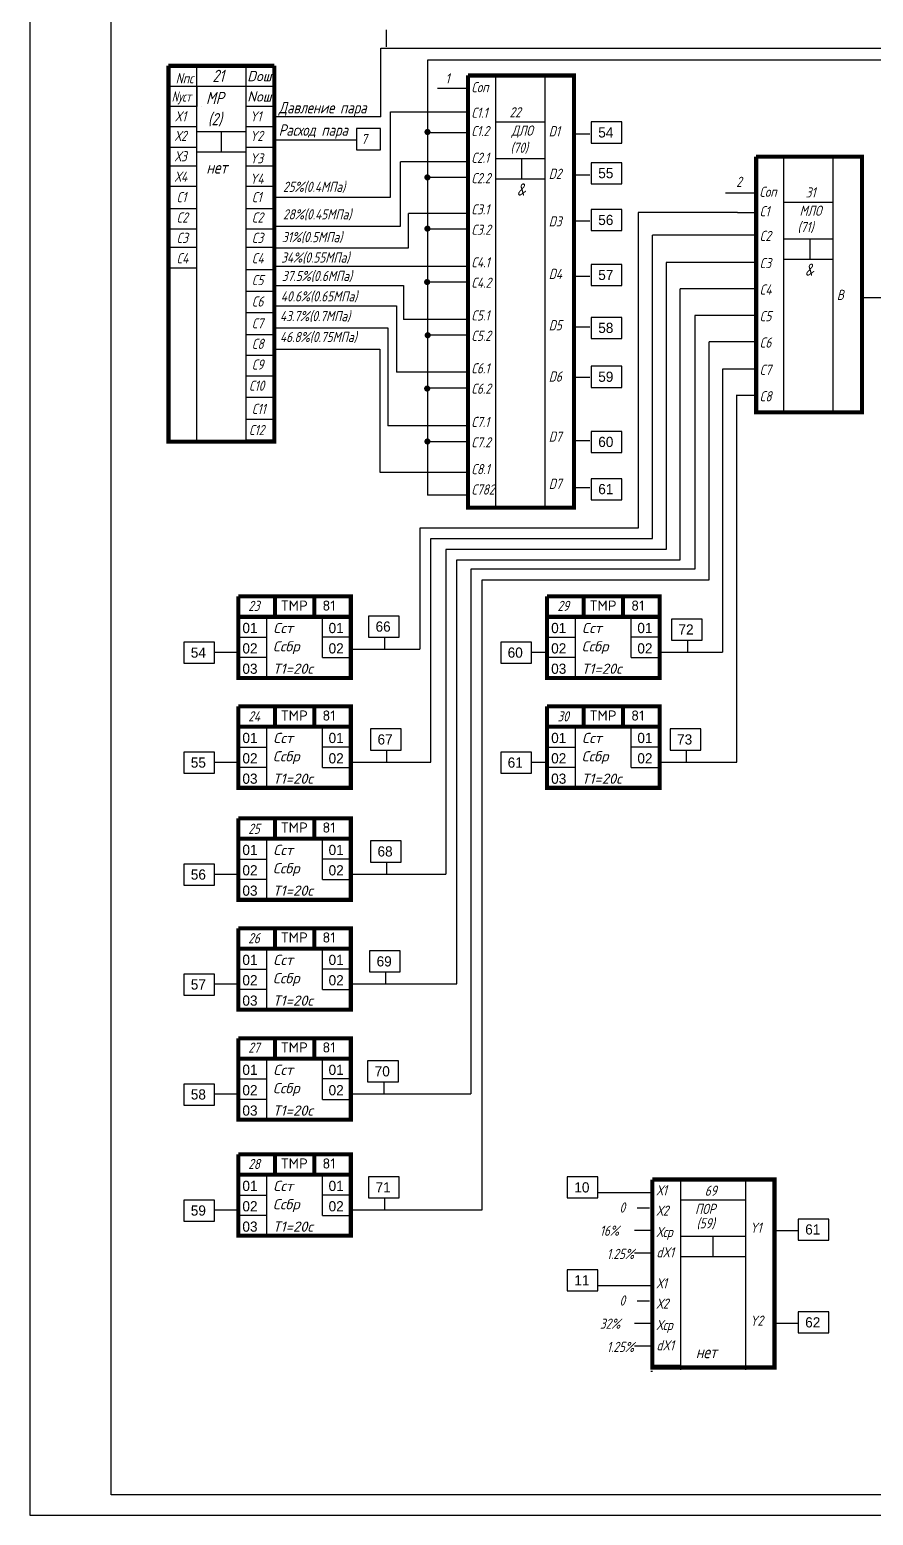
# Model space of a CAD drawing. Header units: millimetres. Extents: x -262 to 1131, y -64 to 607.
# Drawn here: x -262.2 to -54.9, y -64.3 to 300.5 of the extents above; entities that cross this region are included whole.
import ezdxf
from ezdxf.enums import TextEntityAlignment as Align

# ---------------------------------------------------------------- set-up
doc = ezdxf.new("R2010")
doc.units = ezdxf.units.MM
doc.header["$LTSCALE"] = 0.6
doc.layers.add('1', color=7, linetype='Continuous')
doc.styles.add('CYRILLIC', font='CYRILLIC.shx', dxfattribs={"height": 2.5})
doc.styles.add('ROMANC', font='ROMANC.shx', dxfattribs={"height": 2.5})
doc.styles.get("Standard").update_dxf_attribs({"font": '', "oblique": 15})
doc.styles.get('Standard').set_extended_font_data('GOST type A')

msp = doc.modelspace()

# ---------------------------------------------------------------- linework, layer by layer
for p, q in [((-262.21, 606.54), (-262.21, -64.34)), ((-242.21, -59.34), (-242.21, 601.54)), ((-174.6, 300.46), (-174.6, 296.3)), ((37.39, 293), (-164.44, 293)), ((-164.44, 293), (-164.44, 186.2)), ((-221.11, 199.28), (-221.11, 291.6)), ((-209.11, 291.6), (-209.11, 199.28)), ((-147.67, 232.78), (-147.67, 288.8)), ((-135.67, 289.23), (-135.67, 233.31)), ((-228.11, 286.6), (-209.11, 286.6)), ((-221.11, 286.6), (-221.11, 281.6)), ((-209.11, 286.6), (-202.11, 286.6)), ((-154.46, 286.01), (-162.01, 286.01)), ((-228.11, 281.6), (-228.11, 276.6)), ((-221.11, 281.6), (-228.11, 281.6)), ((-220.11, 281.6), (-220.11, 281.6)), ((-202.11, 281.6), (-209.11, 281.6)), ((-173.54, 259.33), (-173.54, 280.33)), ((-173.54, 280.33), (-154.44, 280.33)), ((-147.67, 277.83), (-135.67, 277.83)), ((-124.25, 277.81), (-124.25, 272.64)), ((-116.69, 277.81), (-124.25, 277.81)), ((-116.69, 272.64), (-116.69, 277.81)), ((-221.11, 276.6), (-228.11, 276.6)), ((-221.13, 275.45), (-209.13, 275.45)), ((-215.13, 275.45), (-215.13, 270.45)), ((-202.11, 276.6), (-209.11, 276.6)), ((-176.03, 276.17), (-181.92, 276.17)), ((-181.92, 276.17), (-181.92, 271)), ((-176.03, 271), (-176.03, 276.17)), ((-164.44, 275.25), (-154.64, 275.25)), ((-128.37, 274.89), (-124.6, 274.89)), ((-228.11, 271.6), (-221.11, 271.6)), ((-221.13, 270.45), (-209.13, 270.45)), ((-209.11, 271.6), (-202.11, 271.6)), ((-202.13, 273.45), (-182.11, 273.45)), ((-181.92, 271), (-176.03, 271)), ((-124.25, 272.64), (-116.69, 272.64)), ((-221.11, 267), (-228.11, 267)), ((-202.11, 267), (-209.11, 267)), ((-171.09, 252.26), (-171.09, 268.04)), ((-147.67, 268.81), (-135.67, 268.81)), ((-141.34, 268.81), (-141.34, 263.81)), ((-124.25, 267.81), (-124.25, 262.64)), ((-116.69, 267.81), (-124.25, 267.81)), ((-116.69, 262.64), (-116.69, 267.81)), ((-76.89, 213.1), (-76.89, 268.89)), ((-64.89, 269.32), (-64.89, 213.63)), ((-147.67, 263.81), (-135.67, 263.81)), ((-128.37, 264.86), (-124.6, 264.86)), ((-221.11, 262), (-228.11, 262)), ((-202.11, 262), (-209.11, 262)), ((-202.11, 259.33), (-173.54, 259.33)), ((-124.25, 262.64), (-116.69, 262.64)), ((-83.68, 260.32), (-91.23, 260.32)), ((-221.11, 256.49), (-228.11, 256.49)), ((-202.11, 256.47), (-209.11, 256.47)), ((-169.17, 246.88), (-169.17, 255.37)), ((-124.25, 256.31), (-124.25, 251.14)), ((-116.69, 256.31), (-124.25, 256.31)), ((-116.69, 251.14), (-116.69, 256.31)), ((-88.32, 255.57), (-112.68, 255.57)), ((-112.68, 255.57), (-112.68, 178.09)), ((-88.32, 255.57), (-83.86, 255.57)), ((-76.89, 258.14), (-64.89, 258.14)), ((-202.11, 252.26), (-171.09, 252.26)), ((-128.37, 253.52), (-124.6, 253.52)), ((-221.11, 251.49), (-228.11, 251.49)), ((-202.11, 251.47), (-209.11, 251.47)), ((-124.25, 251.14), (-116.69, 251.14)), ((-109.21, 175.52), (-109.21, 249.99)), ((-76.89, 249.12), (-64.89, 249.12)), ((-70.55, 249.12), (-70.55, 244.12)), ((-221.11, 247), (-228.11, 247)), ((-202.11, 247), (-209.11, 247)), ((-202.11, 246.88), (-169.17, 246.88)), ((-221.11, 241.9), (-228.11, 241.9)), ((-202.11, 241.53), (-209.11, 241.53)), ((-124.25, 242.81), (-124.25, 237.64)), ((-116.69, 242.81), (-124.25, 242.81)), ((-116.69, 237.64), (-116.69, 242.81)), ((-105.83, 243.32), (-105.83, 172.85)), ((-76.89, 244.12), (-64.89, 244.12)), ((-202.11, 237.65), (-170.33, 237.65)), ((-170.33, 237.65), (-170.33, 229.34)), ((-128.37, 239.93), (-124.6, 239.93)), ((-124.25, 237.64), (-116.69, 237.64)), ((-202.11, 236.17), (-209.11, 236.17)), ((-102.35, 170.28), (-102.35, 236.81)), ((-57.58, 234.7), (-51.86, 234.7)), ((-202.11, 230.91), (-209.11, 230.91)), ((-202.11, 232.66), (-172.06, 232.66)), ((-172.06, 232.66), (-172.06, 216.35)), ((-147.67, 183.13), (-147.67, 232.78)), ((-135.67, 233.31), (-135.67, 183.13)), ((-98.75, 230.28), (-98.75, 167.97)), ((-202.11, 227.28), (-174.18, 227.28)), ((-174.18, 227.28), (-174.18, 203.17)), ((-128.37, 227.53), (-124.6, 227.53)), ((-124.25, 229.81), (-124.25, 224.64)), ((-116.69, 229.81), (-124.25, 229.81)), ((-116.69, 224.64), (-116.69, 229.81)), ((-202.11, 225.55), (-209.11, 225.55)), ((-124.25, 224.64), (-116.69, 224.64)), ((-95.28, 165.4), (-95.28, 223.79)), ((-202.11, 220.46), (-209.11, 220.46)), ((-202.11, 222), (-176.17, 222)), ((-176.17, 222), (-176.17, 191.78)), ((-202.11, 215.37), (-209.11, 215.37)), ((-124.25, 217.81), (-124.25, 212.64)), ((-116.69, 217.81), (-124.25, 217.81)), ((-116.69, 212.64), (-116.69, 217.81)), ((-91.94, 217.11), (-91.94, 147.64)), ((-128.37, 215.13), (-124.6, 215.13)), ((-124.25, 212.64), (-116.69, 212.64)), ((-76.89, 206.53), (-76.89, 213.1)), ((-64.89, 213.63), (-64.89, 206.53)), ((-202.11, 210.12), (-209.11, 210.12)), ((-88.47, 120.64), (-88.47, 210.61)), ((-202.11, 204.76), (-209.11, 204.76)), ((-124.25, 201.81), (-124.25, 196.64)), ((-116.69, 201.81), (-124.25, 201.81)), ((-116.69, 196.64), (-116.69, 201.81)), ((-228.11, 199.65), (-221.11, 199.65)), ((-221.11, 199.49), (-228.11, 199.49)), ((-221.11, 199.49), (-228.11, 199.49)), ((-221.11, 199.49), (-228.11, 199.49)), ((-221.11, 199.48), (-228.11, 199.48)), ((-221.11, 199.28), (-228.11, 199.28)), ((-202.11, 199.66), (-209.11, 199.66)), ((-209.11, 199.65), (-202.11, 199.65)), ((-202.11, 199.49), (-209.11, 199.49)), ((-202.11, 199.49), (-209.11, 199.49)), ((-202.11, 199.49), (-209.11, 199.49)), ((-202.11, 199.28), (-209.11, 199.28)), ((-128.37, 199.62), (-124.6, 199.62)), ((-124.25, 196.64), (-116.69, 196.64)), ((-176.17, 191.78), (-154.45, 191.78)), ((-124.25, 190.22), (-124.25, 185.05)), ((-116.69, 190.22), (-124.25, 190.22)), ((-116.69, 185.05), (-116.69, 190.22)), ((-128.37, 188.04), (-124.6, 188.04)), ((-124.25, 185.05), (-116.69, 185.05)), ((-112.68, 178.09), (-166.38, 178.09)), ((-166.38, 178.09), (-166.38, 148.35)), ((-163.61, 120.64), (-163.61, 175.52)), ((-163.61, 175.52), (-109.21, 175.52)), ((-105.83, 172.85), (-159.99, 172.85)), ((-159.99, 172.85), (-159.99, 93.14)), ((-157.22, 170.28), (-102.35, 170.28)), ((-157.22, 66.14), (-157.22, 170.28)), ((-98.75, 167.97), (-153.84, 167.97)), ((-153.84, 167.97), (-153.84, 39.14)), ((-151.07, 165.4), (-95.28, 165.4)), ((-151.07, 10.64), (-151.07, 165.4)), ((-203.95, 141.3), (-203.95, 156.3)), ((-190.3, 146.3), (-190.3, 156.3)), ((-178.97, 156.46), (-178.97, 151.29)), ((-171.41, 156.46), (-178.97, 156.46)), ((-171.41, 151.29), (-171.41, 156.46)), ((-128.08, 141.3), (-128.08, 156.3)), ((-114.43, 146.3), (-114.43, 156.3)), ((-104.54, 155.75), (-104.54, 150.58)), ((-96.98, 155.75), (-104.54, 155.75)), ((-96.98, 150.58), (-96.98, 155.75)), ((-224.38, 150.07), (-224.38, 144.9)), ((-216.82, 150.07), (-224.38, 150.07)), ((-216.82, 144.9), (-216.82, 150.07)), ((-210.95, 151.3), (-203.95, 151.3)), ((-183.3, 151.3), (-190.3, 151.3)), ((-178.97, 151.29), (-171.41, 151.29)), ((-175.02, 151.29), (-175.02, 148.35)), ((-146.45, 150.07), (-146.45, 144.9)), ((-138.95, 150.07), (-146.45, 150.07)), ((-138.95, 144.9), (-138.95, 150.07)), ((-135.08, 151.3), (-128.08, 151.3)), ((-107.43, 151.3), (-114.43, 151.3)), ((-104.54, 150.58), (-96.98, 150.58)), ((-100.59, 150.58), (-100.59, 147.64)), ((-216.82, 147.64), (-210.95, 147.64)), ((-211.04, 147.64), (-210.95, 147.64)), ((-203.95, 146.3), (-210.95, 146.3)), ((-190.3, 146.3), (-183.3, 146.3)), ((-183.31, 148.35), (-166.38, 148.35)), ((-138.95, 147.64), (-135.08, 147.64)), ((-135.17, 147.64), (-135.08, 147.64)), ((-128.08, 146.3), (-135.08, 146.3)), ((-114.43, 146.3), (-107.43, 146.3)), ((-107.43, 147.64), (-91.94, 147.64)), ((-224.38, 144.9), (-216.82, 144.9)), ((-146.45, 144.9), (-138.95, 144.9)), ((-183.3, 141.3), (-210.95, 141.3)), ((-107.43, 141.3), (-135.08, 141.3)), ((-203.95, 114.3), (-203.95, 129.3)), ((-190.3, 119.3), (-190.3, 129.3)), ((-178.49, 128.75), (-178.49, 123.58)), ((-170.93, 128.75), (-178.49, 128.75)), ((-170.93, 123.58), (-170.93, 128.75)), ((-128.08, 114.3), (-128.08, 129.3)), ((-114.43, 119.3), (-114.43, 129.3)), ((-104.88, 128.75), (-104.88, 123.58)), ((-97.33, 128.75), (-104.88, 128.75)), ((-97.33, 123.58), (-97.33, 128.75)), ((-210.95, 124.3), (-203.95, 124.3)), ((-183.3, 124.3), (-190.3, 124.3)), ((-135.08, 124.3), (-128.08, 124.3)), ((-107.43, 124.3), (-114.43, 124.3)), ((-224.38, 123.07), (-224.38, 117.9)), ((-216.82, 123.07), (-224.38, 123.07)), ((-216.82, 117.9), (-216.82, 123.07)), ((-216.82, 120.64), (-210.95, 120.64)), ((-211.04, 120.64), (-210.95, 120.64)), ((-183.3, 120.64), (-178.52, 120.64)), ((-178.52, 120.64), (-163.61, 120.64)), ((-178.49, 123.58), (-170.93, 123.58)), ((-174.54, 123.58), (-174.54, 120.64)), ((-146.45, 123.07), (-146.45, 117.9)), ((-138.95, 123.07), (-146.45, 123.07)), ((-138.95, 117.9), (-138.95, 123.07)), ((-138.95, 120.64), (-135.08, 120.64)), ((-135.17, 120.64), (-135.08, 120.64)), ((-107.43, 120.64), (-88.47, 120.64)), ((-104.88, 123.58), (-97.33, 123.58)), ((-100.93, 123.58), (-100.93, 120.64)), ((-224.38, 117.9), (-216.82, 117.9)), ((-203.95, 119.3), (-210.95, 119.3)), ((-190.3, 119.3), (-183.3, 119.3)), ((-146.45, 117.9), (-138.95, 117.9)), ((-128.08, 119.3), (-135.08, 119.3)), ((-114.43, 119.3), (-107.43, 119.3)), ((-183.3, 114.3), (-210.95, 114.3)), ((-107.43, 114.3), (-135.08, 114.3)), ((-203.95, 86.8), (-203.95, 101.8)), ((-190.3, 91.8), (-190.3, 101.8)), ((-178.49, 101.25), (-178.49, 96.08)), ((-170.93, 101.25), (-178.49, 101.25)), ((-170.93, 96.08), (-170.93, 101.25)), ((-224.38, 95.57), (-224.38, 90.4)), ((-216.82, 95.57), (-224.38, 95.57)), ((-216.82, 90.4), (-216.82, 95.57)), ((-210.95, 96.8), (-203.95, 96.8)), ((-183.3, 96.8), (-190.3, 96.8)), ((-178.49, 96.08), (-170.93, 96.08)), ((-174.54, 96.08), (-174.54, 93.14)), ((-216.82, 93.14), (-210.95, 93.14)), ((-211.04, 93.14), (-210.95, 93.14)), ((-203.95, 91.8), (-210.95, 91.8)), ((-190.3, 91.8), (-183.3, 91.8)), ((-183.3, 93.14), (-159.99, 93.14)), ((-224.38, 90.4), (-216.82, 90.4)), ((-183.3, 86.8), (-210.95, 86.8)), ((-203.95, 59.8), (-203.95, 74.8)), ((-190.3, 64.8), (-190.3, 74.8)), ((-178.71, 74.25), (-178.71, 69.08)), ((-171.16, 74.25), (-178.71, 74.25)), ((-171.16, 69.08), (-171.16, 74.25)), ((-210.95, 69.8), (-203.95, 69.8)), ((-183.3, 69.8), (-190.3, 69.8)), ((-224.38, 68.57), (-224.38, 63.4)), ((-216.82, 68.57), (-224.38, 68.57)), ((-216.82, 63.4), (-216.82, 68.57)), ((-216.82, 66.14), (-210.95, 66.14)), ((-211.04, 66.14), (-210.95, 66.14)), ((-183.3, 66.14), (-157.22, 66.14)), ((-178.71, 69.08), (-171.16, 69.08)), ((-174.76, 69.08), (-174.76, 66.14)), ((-224.38, 63.4), (-216.82, 63.4)), ((-203.95, 64.8), (-210.95, 64.8)), ((-190.3, 64.8), (-183.3, 64.8)), ((-183.3, 59.8), (-210.95, 59.8)), ((-203.95, 32.8), (-203.95, 47.8)), ((-190.3, 37.8), (-190.3, 47.8)), ((-179.18, 47.25), (-179.18, 42.08)), ((-171.63, 47.25), (-179.18, 47.25)), ((-171.63, 42.08), (-171.63, 47.25)), ((-224.38, 41.57), (-224.38, 36.4)), ((-216.82, 41.57), (-224.38, 41.57)), ((-216.82, 36.4), (-216.82, 41.57)), ((-210.95, 42.8), (-203.95, 42.8)), ((-183.3, 42.8), (-190.3, 42.8)), ((-179.18, 42.08), (-171.63, 42.08)), ((-175.23, 42.08), (-175.23, 39.14)), ((-216.82, 39.14), (-210.95, 39.14)), ((-211.04, 39.14), (-210.95, 39.14)), ((-203.95, 37.8), (-210.95, 37.8)), ((-190.3, 37.8), (-183.3, 37.8)), ((-183.3, 39.14), (-153.84, 39.14)), ((-224.38, 36.4), (-216.82, 36.4)), ((-183.3, 32.8), (-210.95, 32.8)), ((-203.95, 4.3), (-203.95, 19.3)), ((-190.3, 9.3), (-190.3, 19.3)), ((-178.96, 18.75), (-178.96, 13.58)), ((-171.4, 18.75), (-178.96, 18.75)), ((-171.4, 13.58), (-171.4, 18.75)), ((-130.13, 18.75), (-130.13, 13.58)), ((-122.58, 18.75), (-130.13, 18.75)), ((-122.58, 13.58), (-122.58, 18.75)), ((-86.34, 18.51), (-86.34, -28.64)), ((-109.3, 14.88), (-122.79, 14.88)), ((-102.21, -28.64), (-102.21, 18.12)), ((-224.38, 13.07), (-224.38, 7.9)), ((-216.82, 13.07), (-224.38, 13.07)), ((-216.82, 7.9), (-216.82, 13.07)), ((-210.95, 14.3), (-203.95, 14.3)), ((-183.3, 14.3), (-190.3, 14.3)), ((-178.96, 13.58), (-171.4, 13.58)), ((-175.01, 13.58), (-175.01, 10.64)), ((-130.13, 13.58), (-122.58, 13.58)), ((-109.95, 11.11), (-112.94, 11.11)), ((-102.21, 13.14), (-86.35, 13.14)), ((-102.21, -28.05), (-102.21, 13.12)), ((-224.38, 7.9), (-216.82, 7.9)), ((-216.82, 10.64), (-210.95, 10.64)), ((-211.04, 10.64), (-210.95, 10.64)), ((-203.95, 9.3), (-210.95, 9.3)), ((-190.3, 9.3), (-183.3, 9.3)), ((-183.3, 10.64), (-151.07, 10.64)), ((-73.41, 8.42), (-73.41, 3.26)), ((-65.85, 8.42), (-73.41, 8.42)), ((-65.85, 3.26), (-65.85, 8.42)), ((-183.3, 4.3), (-210.95, 4.3)), ((-108.97, 5.59), (-113.63, 5.59)), ((-102.21, 4.21), (-86.35, 4.21)), ((-94.35, 4.21), (-94.35, -0.79)), ((-79.59, 5.63), (-73.41, 5.63)), ((-79.18, 5.98), (-79.18, 5.98)), ((-108.97, 0), (-113.63, 0)), ((-73.41, 3.26), (-65.85, 3.26)), ((-102.21, -0.79), (-86.35, -0.79)), ((-130.13, -4.09), (-130.13, -9.25)), ((-122.58, -4.09), (-130.13, -4.09)), ((-122.58, -9.25), (-122.58, -4.09)), ((-130.13, -9.25), (-122.58, -9.25)), ((-109.3, -7.96), (-122.79, -7.96)), ((-109.95, -11.72), (-112.94, -11.72)), ((-73.41, -14.4), (-73.41, -19.57)), ((-65.85, -14.4), (-73.41, -14.4)), ((-65.85, -19.57), (-65.85, -14.4)), ((-108.97, -17.24), (-113.63, -17.24)), ((-79.59, -17.13), (-73.41, -17.13)), ((-73.41, -19.57), (-65.85, -19.57)), ((-108.97, -22.83), (-113.63, -22.83)), ((-102.21, -27.59), (-109.21, -27.59)), ((-109.21, -28.06), (-102.21, -28.06)), ((-262.21, -64.34), (1130.81, -64.34))]:
    msp.add_line(p, q)
at = {"color": 1}
for p, q in [((-175.96, 279.07), (-175.96, 295.9)), ((-175.96, 295.9), (-26.26, 295.9)), ((-175.94, 279.07), (-202.11, 279.07))]:
    msp.add_line(p, q, dxfattribs=at)
at = {"color": 7}
msp.add_line((1125.81, -59.34), (-242.21, -59.34), dxfattribs=at)
at = {"const_width": 1}
for points in [[(-202.11, 291.6), (-202.11, 199.28), (-228.11, 199.28), (-228.11, 291.6)], [(-228.11, 291.6), (-202.11, 291.6)], [(-153.5, 289.23), (-128.5, 289.23), (-128.5, 183.13), (-154.5, 183.13), (-154.5, 289.23)], [(-152.5, 289.23), (-154.5, 289.23)], [(-82.71, 269.32), (-57.71, 269.32), (-57.71, 206.53), (-83.71, 206.53), (-83.71, 269.32)], [(-81.71, 269.32), (-83.71, 269.32)], [(-208.95, 161.3), (-210.95, 161.3)], [(-209.95, 161.3), (-183.3, 161.3), (-183.3, 141.3), (-210.95, 141.3), (-210.95, 161.3)], [(-210.95, 161.3), (-210.95, 156.3), (-183.3, 156.3)], [(-201.95, 156.3), (-201.95, 161.3)], [(-192.3, 156.3), (-192.3, 161.3)], [(-133.08, 161.3), (-135.08, 161.3)], [(-134.08, 161.3), (-107.43, 161.3), (-107.43, 141.3), (-135.08, 141.3), (-135.08, 161.3)], [(-135.08, 161.3), (-135.08, 156.3), (-107.43, 156.3)], [(-126.08, 156.3), (-126.08, 161.3)], [(-116.43, 156.3), (-116.43, 161.3)], [(-208.95, 134.3), (-210.95, 134.3)], [(-209.95, 134.3), (-183.3, 134.3), (-183.3, 114.3), (-210.95, 114.3), (-210.95, 134.3)], [(-210.95, 134.3), (-210.95, 129.3), (-183.3, 129.3)], [(-201.95, 129.3), (-201.95, 134.3)], [(-192.3, 129.3), (-192.3, 134.3)], [(-133.08, 134.3), (-135.08, 134.3)], [(-134.08, 134.3), (-107.43, 134.3), (-107.43, 114.3), (-135.08, 114.3), (-135.08, 134.3)], [(-135.08, 134.3), (-135.08, 129.3), (-107.43, 129.3)], [(-126.08, 129.3), (-126.08, 134.3)], [(-116.43, 129.3), (-116.43, 134.3)], [(-208.95, 106.8), (-210.95, 106.8)], [(-209.95, 106.8), (-183.3, 106.8), (-183.3, 86.8), (-210.95, 86.8), (-210.95, 106.8)], [(-210.95, 106.8), (-210.95, 101.8), (-183.3, 101.8)], [(-201.95, 101.8), (-201.95, 106.8)], [(-192.3, 101.8), (-192.3, 106.8)], [(-208.95, 79.8), (-210.95, 79.8)], [(-209.95, 79.8), (-183.3, 79.8), (-183.3, 59.8), (-210.95, 59.8), (-210.95, 79.8)], [(-210.95, 79.8), (-210.95, 74.8), (-183.3, 74.8)], [(-201.95, 74.8), (-201.95, 79.8)], [(-192.3, 74.8), (-192.3, 79.8)], [(-208.95, 52.8), (-210.95, 52.8)], [(-209.95, 52.8), (-183.3, 52.8), (-183.3, 32.8), (-210.95, 32.8), (-210.95, 52.8)], [(-210.95, 52.8), (-210.95, 47.8), (-183.3, 47.8)], [(-201.95, 47.8), (-201.95, 52.8)], [(-192.3, 47.8), (-192.3, 52.8)], [(-208.95, 24.3), (-210.95, 24.3)], [(-209.95, 24.3), (-183.3, 24.3), (-183.3, 4.3), (-210.95, 4.3), (-210.95, 24.3)], [(-210.95, 24.3), (-210.95, 19.3), (-183.3, 19.3)], [(-201.95, 19.3), (-201.95, 24.3)], [(-192.3, 19.3), (-192.3, 24.3)], [(-108.21, 18.12), (-79.21, 18.12), (-79.21, -28.05), (-109.21, -28.05), (-109.21, 18.12)], [(-107.21, 18.12), (-109.21, 18.12)]]:
    msp.add_lwpolyline(points, dxfattribs=at)
at = {"layer": '1', "color": 5}
for p, q in [((-109.56, 5.35), (-109.21, 5.35)), ((-109.56, 5.35), (-109.21, 5.35)), ((-109.56, -17.48), (-109.21, -17.48)), ((-109.56, -17.48), (-109.21, -17.48)), ((-109.56, -25.64), (-109.21, -25.64)), ((-109.56, -25.64), (-109.21, -25.64)), ((-109.56, -28.97), (-109.21, -28.97)), ((-109.56, -28.97), (-109.21, -28.97))]:
    msp.add_line(p, q, dxfattribs=at)
at = {"layer": '1', "color": 7, "const_width": 0.75}
for points in [[(-164.84, 275.35, 1), (-164.09, 275.35, 1)], [(-164.87, 264.21, 1), (-164.12, 264.21, 1)], [(-164.86, 251.62, 1), (-164.11, 251.62, 1)], [(-164.93, 238.5, 1), (-164.18, 238.5, 1)], [(-164.79, 225.44, 1), (-164.04, 225.44, 1)], [(-164.92, 212.35, 1), (-164.17, 212.35, 1)], [(-164.86, 199.35, 1), (-164.11, 199.35, 1)]]:
    msp.add_lwpolyline(points, format="xyb", close=True, dxfattribs=at)
at = {"layer": '1', "color": 7}
for points in [[(-154.53, 268.04), (-171.09, 268.04)], [(-154.53, 264.17), (-164.44, 264.17)], [(-154.53, 255.37), (-169.17, 255.37)], [(-154.53, 251.51), (-164.44, 251.51)], [(-83.74, 249.99), (-109.21, 249.99)], [(-154.53, 242.36), (-202.11, 242.36)], [(-83.74, 243.32), (-105.83, 243.32)], [(-154.53, 238.49), (-164.44, 238.49)], [(-83.74, 236.81), (-102.35, 236.81)], [(-83.74, 230.28), (-98.75, 230.28)], [(-154.53, 229.34), (-170.33, 229.34)], [(-154.53, 225.47), (-164.44, 225.47)], [(-83.74, 223.79), (-95.28, 223.79)], [(-154.53, 216.35), (-172.06, 216.35)], [(-83.74, 217.11), (-91.94, 217.11)], [(-154.53, 212.48), (-164.44, 212.48)], [(-83.74, 210.61), (-88.63, 210.61)], [(-154.53, 203.17), (-174.18, 203.17)], [(-154.53, 199.3), (-164.44, 199.3)], [(-154.53, 186.2), (-164.44, 186.2)]]:
    msp.add_lwpolyline(points, dxfattribs=at)

# ---------------------------------------------------------------- texts
at = {"color": 7, "oblique": 15}
for s, p in [('Nпс', (-226.33, 287.3)), ('22', (-144.32, 278.95)), ('ДЛО', (-143.82, 274.45)), ('(70)', (-144.09, 270.24)), ('31', (-71.54, 259.27)), ('MЛО', (-73.04, 254.77)), ('(71)', (-73.54, 250.77)), ('23', (-208.52, 157.73)), ('29', (-132.54, 157.73)), ('24', (-208.52, 130.61)), ('30', (-132.54, 130.61)), ('25', (-208.52, 103)), ('26', (-208.52, 76.13)), ('27', (-208.52, 49.26)), ('28', (-208.52, 20.68)), ('69', (-96.34, 14.12)), ('ПОР', (-98.71, 9.65)), ('(59)', (-98.34, 6.12))]:
    msp.add_text(s, height=2.5, dxfattribs=at).set_placement(p)
at = {"oblique": 15}
for s, height, p in [('21', 3, (-217.31, 287.63)), ('1', 2.5, (-160.06, 287.26)), ('МР', 3, (-218.89, 282.21)), ('Соп', 2.5, (-153.67, 285.11)), ('Давление пара', 2.8, (-201.03, 279.93)), ('С1.1', 2.5, (-153.67, 278.83)), ('X1', 2.5, (-226.6, 277.95)), ('(2)', 3, (-218.44, 277.02)), ('Y1', 2.5, (-208.1, 277.95)), ('Х2', 2.5, (-226.6, 273.14)), ('Y2', 2.5, (-208.1, 273.14)), ('Расход пара', 2.8, (-201.03, 274.43)), ('7', 2.5, (-180.77, 272.36)), ('С1.2', 2.5, (-153.67, 274.33)), ('D1', 2.5, (-134.67, 274.29)), ('Х3', 2.5, (-226.6, 268.14)), ('Y3', 2.5, (-208.1, 267.64)), ('С2.1', 2.5, (-153.67, 267.77)), ('нет', 3, (-218.81, 265.13)), ('D2', 2.5, (-134.67, 263.84)), ('Х4', 2.5, (-226.6, 263.14)), ('Y4', 2.5, (-208.1, 262.64)), ('25%%%(0.4МПа)', 2.5, (-199.97, 260.64)), ('С2.2', 2.5, (-153.67, 262.77)), ('&', 3, (-142.52, 259.73)), ('2', 2.5, (-88.62, 261.87)), ('С1', 2.5, (-226.1, 258.1)), ('С1', 2.5, (-207.6, 258.1)), ('Соп', 2.5, (-82.89, 259.42)), ('С2', 2.5, (-226.1, 253.1)), ('С2', 2.5, (-207.6, 253.1)), ('28%%%(0.45МПа)', 2.5, (-199.97, 253.88)), ('С3.1', 2.5, (-153.67, 255.1)), ('C1', 2.5, (-82.89, 254.64)), ('С3.2', 2.5, (-153.67, 250.1)), ('D3', 2.5, (-134.67, 252.16)), ('С3', 2.5, (-226.1, 248.1)), ('С3', 2.5, (-207.6, 248.1)), ('31%%%(0.5МПа)', 2.5, (-200.22, 248.29)), ('C2', 2.5, (-82.89, 248.58)), ('С4', 2.5, (-226.1, 243.1)), ('С4', 2.5, (-207.6, 243.1)), ('34%%%(0.55МПа)', 2.5, (-200.43, 243.28)), ('С4.1', 2.5, (-153.67, 242.09)), ('C3', 2.5, (-82.89, 241.91)), ('37.5%%%(0.6МПа)', 2.5, (-200.27, 238.75)), ('D4', 2.5, (-134.67, 239.25)), ('&', 3, (-71.73, 240.04)), ('С5', 2.5, (-207.6, 237.74)), ('С4.2', 2.5, (-153.67, 237.09)), ('C4', 2.5, (-82.89, 235.4)), ('С6', 2.5, (-207.6, 232.48)), ('40.6%%%(0.65МПа)', 2.5, (-200.51, 233.74)), ('В', 2.5, (-63.89, 234.1)), ('43.7%%%(0.7МПа)', 2.5, (-200.73, 228.89)), ('С5.1', 2.5, (-153.67, 229.06)), ('C5', 2.5, (-82.89, 228.88)), ('С7', 2.5, (-207.6, 227.12)), ('46.8%%%(0.75МПа)', 2.5, (-200.73, 223.77)), ('С5.2', 2.5, (-153.67, 224.06)), ('D5', 2.5, (-134.67, 226.65)), ('С8', 2.5, (-207.6, 222.08)), ('C6', 2.5, (-82.89, 222.39)), ('С9', 2.5, (-207.6, 216.99)), ('С6.1', 2.5, (-153.67, 216.08)), ('D6', 2.5, (-134.67, 214.05)), ('C7', 2.5, (-82.89, 215.71)), ('С10', 2.5, (-208.31, 211.8)), ('С6.2', 2.5, (-153.67, 211.08)), ('C8', 2.5, (-82.89, 209.21)), ('С11', 2.5, (-207.6, 206.1)), ('С7.1', 2.5, (-153.67, 202.9)), ('С12', 2.5, (-208.31, 200.91)), ('D7', 2.5, (-134.67, 199.3)), ('С7.2', 2.5, (-153.67, 197.9)), ('С8.1', 2.5, (-153.67, 191.31)), ('D7', 2.5, (-134.67, 187.71)), ('С782', 2.5, (-153.67, 186.31)), ('Х1', 2.5, (-108.21, 14.22)), ('0', 2.5, (-117.29, 9.99)), ('Х2', 2.5, (-108.21, 9.22)), ('Y1', 2.5, (-85.21, 5.03)), ('16%%%', 2.5, (-122.12, 4.3)), ('Хср', 2.5, (-108.21, 3.98)), ('1.25%%%', 2.5, (-120.4, -1.4)), ('dX1', 2.5, (-108.21, -1.02)), ('Х1', 2.5, (-108.21, -8.62)), ('0', 2.5, (-117.29, -12.85)), ('Х2', 2.5, (-108.21, -13.62)), ('32%%%', 2.5, (-122.12, -18.54)), ('Хср', 2.5, (-108.21, -18.86)), ('Y2', 2.5, (-85.21, -17.8)), ('1.25%%%', 2.5, (-120.4, -24.24)), ('dX1', 2.5, (-108.21, -23.86)), ('нет', 3, (-98.53, -25.76))]:
    msp.add_text(s, height=height, dxfattribs=at).set_placement(p)
at = {"color": 7, "oblique": 15, "width": 0.9}
msp.add_text('Nуст', height=2.5, dxfattribs=at).set_placement((-227.33, 282.8))
at = {"style": 'CYRILLIC'}
for s, p in [('54', (-122.51, 274)), ('55', (-122.51, 264)), ('56', (-122.51, 252.5)), ('57', (-122.51, 239)), ('58', (-122.51, 226)), ('59', (-122.51, 214)), ('60', (-122.51, 198)), ('61', (-122.51, 186.41)), ('01', (-209.95, 152.3)), ('01', (-188.77, 152.3)), ('66', (-177.23, 152.65)), ('01', (-134.08, 152.3)), ('01', (-112.9, 152.3)), ('72', (-102.8, 151.94)), ('02', (-209.95, 147.3)), ('02', (-188.77, 147.3)), ('02', (-134.08, 147.3)), ('02', (-112.9, 147.3)), ('54', (-222.63, 146.26)), ('60', (-144.77, 146.26)), ('03', (-209.95, 142.3)), ('03', (-134.08, 142.3)), ('01', (-209.95, 125.3)), ('01', (-188.77, 125.3)), ('01', (-134.08, 125.3)), ('01', (-112.9, 125.3)), ('67', (-176.75, 124.94)), ('73', (-103.14, 124.94)), ('55', (-222.63, 119.26)), ('02', (-209.95, 120.3)), ('02', (-188.77, 120.3)), ('61', (-144.77, 119.26)), ('02', (-134.08, 120.3)), ('02', (-112.9, 120.3)), ('03', (-209.95, 115.3)), ('03', (-134.08, 115.3)), ('01', (-209.95, 97.8)), ('01', (-188.77, 97.8)), ('68', (-176.75, 97.44)), ('02', (-209.95, 92.8)), ('02', (-188.77, 92.8)), ('56', (-222.63, 91.76)), ('03', (-209.95, 87.8)), ('01', (-209.95, 70.8)), ('01', (-188.77, 70.8)), ('69', (-176.97, 70.44)), ('57', (-222.63, 64.76)), ('02', (-209.95, 65.8)), ('02', (-188.77, 65.8)), ('03', (-209.95, 60.8)), ('01', (-209.95, 43.8)), ('01', (-188.77, 43.8)), ('70', (-177.44, 43.44)), ('58', (-222.63, 37.76)), ('02', (-209.95, 38.8)), ('02', (-188.77, 38.8)), ('03', (-209.95, 33.8)), ('01', (-209.95, 15.3)), ('01', (-188.77, 15.3)), ('71', (-177.22, 14.94)), ('10', (-128.39, 14.94)), ('59', (-222.63, 9.26)), ('02', (-209.95, 10.3)), ('02', (-188.77, 10.3)), ('03', (-209.95, 5.3)), ('61', (-71.66, 4.61)), ('11', (-128.39, -7.89)), ('62', (-71.66, -18.21))]:
    msp.add_text(s, height=2.5, dxfattribs=at).set_placement(p)
at = {"color": 7, "style": 'ROMANC'}
for s, p in [('ТМР', (-200.45, 157.8)), ('81', (-190.3, 157.8)), ('ТМР', (-124.58, 157.8)), ('81', (-114.43, 157.8)), ('ТМР', (-200.45, 130.8)), ('81', (-190.3, 130.8)), ('ТМР', (-124.58, 130.8)), ('81', (-114.43, 130.8)), ('ТМР', (-200.45, 103.3)), ('81', (-190.3, 103.3)), ('ТМР', (-200.45, 76.3)), ('81', (-190.3, 76.3)), ('ТМР', (-200.45, 49.3)), ('81', (-190.3, 49.3)), ('ТМР', (-200.45, 20.8)), ('81', (-190.3, 20.8))]:
    msp.add_text(s, height=2.5, dxfattribs=at).set_placement(p)
at = {"layer": '1', "color": 7, "oblique": 15, "width": 1.2}
for s, p, p2 in [('Dош', (-208.77, 287.83), (-202.77, 287.83)), ('Nош', (-208.77, 282.83), (-202.77, 282.83))]:
    msp.add_text(s, height=2.5, dxfattribs=at).set_placement(p, p2, align=Align.FIT)
at = {"layer": '1', "color": 7, "style": 'ROMANC', "oblique": 15}
for s, p in [('Cст', (-202.45, 152.3)), ('Cст', (-126.58, 152.3)), ('Ссбр', (-202.45, 147.8)), ('Ссбр', (-126.58, 147.8)), ('Т1=20с', (-202.45, 142.3)), ('Т1=20с', (-126.58, 142.3)), ('Cст', (-202.45, 125.3)), ('Cст', (-126.58, 125.3)), ('Ссбр', (-202.45, 120.8)), ('Ссбр', (-126.58, 120.8)), ('Т1=20с', (-202.45, 115.3)), ('Т1=20с', (-126.58, 115.3)), ('Cст', (-202.45, 97.8)), ('Ссбр', (-202.45, 93.3)), ('Т1=20с', (-202.45, 87.8)), ('Cст', (-202.45, 70.8)), ('Ссбр', (-202.45, 66.3)), ('Т1=20с', (-202.45, 60.8)), ('Cст', (-202.45, 43.8)), ('Ссбр', (-202.45, 39.3)), ('Т1=20с', (-202.45, 33.8)), ('Cст', (-202.45, 15.3)), ('Ссбр', (-202.45, 10.8)), ('Т1=20с', (-202.45, 5.3))]:
    msp.add_text(s, height=2.5, dxfattribs=at).set_placement(p)

doc.saveas('drawing.dxf')
